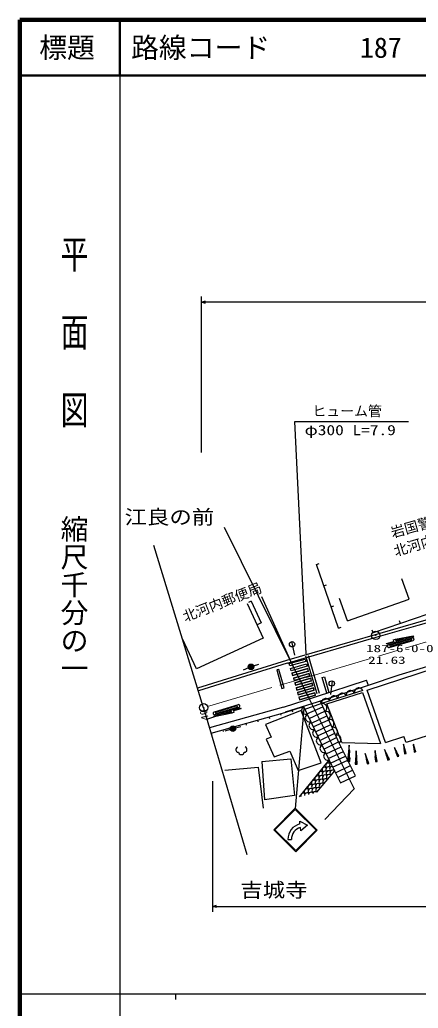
# Model space of a CAD drawing. Units: millimetres, scale not verified. Extents: x 40000 to 680000, y 20000 to 380000.
# Drawn here: x 40000 to 111604, y 202409 to 380000 of the extents above; entities that cross this region are included whole.
import ezdxf
from ezdxf.enums import TextEntityAlignment as Align

# ---------------------------------------------------------------- set-up
doc = ezdxf.new("R2010")
doc.units = ezdxf.units.MM
doc.header["$LTSCALE"] = 1000
doc.linetypes.add('CHAIN', pattern=[18.5, 12, -1.5, 3.5, -1.5])
for name, color, linetype, lineweight in [('M-BGD', 7, 'Continuous', 25), ('M-BMK', 2, 'CHAIN', 13), ('M-TTL', 2, 'Continuous', 140), ('M-TTL-BAND', 7, 'Continuous', 25), ('M-TTL-LINE', 7, 'Continuous', 50)]:
    doc.layers.add(name, color=color, linetype=linetype, lineweight=lineweight)
doc.layers.add('M-BMK-SRVR', color=3, linetype='Continuous')
doc.layers.add('M-TTL-TXT', color=7, linetype='Continuous')
doc.styles.add('@ＭＳ ゴシック', font='')
doc.styles.add('ＭＳ ゴシック', font='')
doc.styles.get('@ＭＳ ゴシック').set_extended_font_data('@MS Gothic')
doc.styles.get('ＭＳ ゴシック').set_extended_font_data('MS Gothic')

# ---------------------------------------------------------------- blocks, each defined once
blk = doc.blocks.new('BUHIN104')
at = {"color": 7, "linetype": 'Continuous', "lineweight": 25}
blk.add_line((0, 0), (-455, -208), dxfattribs=at)
blk = doc.blocks.new('BUHIN108')
at = {"color": 7, "linetype": 'Continuous', "lineweight": 25}
blk.add_line((0, 0), (473, 163), dxfattribs=at)
blk = doc.blocks.new('BUHIN109')
at = {"color": 7, "linetype": 'Continuous', "lineweight": 25}
blk.add_line((0, 0), (-161, 473), dxfattribs=at)
blk = doc.blocks.new('BUHIN113')
at = {"color": 7, "linetype": 'Continuous', "lineweight": 25}
blk.add_line((0, 0), (82, -289), dxfattribs=at)
blk = doc.blocks.new('BUHIN114')
at = {"color": 7, "linetype": 'Continuous', "lineweight": 25}
blk.add_line((0, 0), (90, -286), dxfattribs=at)
blk = doc.blocks.new('BUHIN118')
at = {"color": 7, "linetype": 'Continuous', "lineweight": 25}
for radius in [498, 440, 382, 322, 265, 195, 135, 77.5, 15]:
    blk.add_circle((0, 0), radius, dxfattribs=at)
blk = doc.blocks.new('BUHIN119')
at = {"color": 7, "linetype": 'Continuous', "lineweight": 25}
blk.add_lwpolyline([(-688, 612), (-844, 532), (-964, 353), (-999, 198), (-1000, 43), (-965, -117), (-886, -233), (-771, -313), (-611, -348), (-536, -349), (-471, -469), (-392, -609), (-237, -729), (-82, -765), (68, -765), (193, -731), (348, -651), (423, -571), (464, -471), (529, -351), (609, -352), (764, -317), (879, -237), (960, -123), (1000, 37), (1001, 192), (961, 347), (841, 528), (687, 608)], dxfattribs=at)
blk = doc.blocks.new('BUHIN242')
at = {"color": 7, "linetype": 'Continuous', "lineweight": 25}
blk.add_lwpolyline([(-330, 688), (-464, 561), (-558, 414), (-645, 207), (-655, 16), (-629, -170), (-527, -384), (-398, -521), (-243, -633), (-27, -694), (145, -709), (330, -688)], dxfattribs=at)
blk = doc.blocks.new('BUHIN243')
at = {"color": 7, "linetype": 'Continuous', "lineweight": 25}
blk.add_lwpolyline([(742, 239), (632, 391), (496, 508), (299, 624), (107, 661), (-85, 661), (-316, 587), (-472, 475), (-607, 333), (-699, 123), (-738, -49), (-742, -239)], dxfattribs=at)
blk = doc.blocks.new('BUHIN244')
at = {"color": 7, "linetype": 'Continuous', "lineweight": 25}
blk.add_lwpolyline([(320, -710), (459, -583), (559, -435), (653, -227), (668, -32), (646, 159), (547, 379), (418, 522), (263, 639), (44, 707), (-131, 727), (-320, 710)], dxfattribs=at)
blk = doc.blocks.new('BUHIN317')
at = {"color": 7, "linetype": 'Continuous', "lineweight": 25}
blk.add_lwpolyline([(750, -216), (0, 0), (750, 214)], dxfattribs=at)
blk = doc.blocks.new('BUHIN5')
at = {"color": 3, "linetype": 'Continuous', "lineweight": 25}
for radius in [746, 22.5]:
    blk.add_circle((0, 0), radius, dxfattribs=at)
blk = doc.blocks.new('BUHIN90')
at = {"color": 3, "linetype": 'Continuous', "lineweight": 25}
for radius in [746, 22.5]:
    blk.add_circle((0, 0), radius, dxfattribs=at)

msp = doc.modelspace()

# ---------------------------------------------------------------- linework, layer by layer
at = {"layer": 'M-BGD'}
for p, q in [((72625, 330267), (72625, 302265)), ((220663, 329267), (72625, 329267)), ((91437, 266057), (89448, 307842)), ((89448, 307842), (109831, 307842)), ((76737, 288814), (92010, 257984)), ((73042, 256405), (64110, 285567)), ((97274, 270722), (93334, 282120)), ((109955, 275908), (108666, 279585)), ((132411, 277735), (87921, 264899)), ((81574, 275522), (83354, 271636)), ((83412, 276353), (88560, 265083)), ((98865, 272023), (97461, 276031)), ((98865, 272023), (109955, 275908)), ((80891, 275108), (83736, 268912)), ((113358, 273226), (103486, 269871)), ((111574, 271207), (118560, 273185)), ((83354, 271636), (82637, 271307)), ((103185, 268820), (111574, 271207)), ((71750, 263392), (69251, 268781)), ((83736, 268912), (71750, 263392)), ((88069, 264421), (103185, 268820)), ((88829, 268277), (89345, 265837)), ((105896, 267956), (107145, 268316)), ((107186, 268172), (105937, 267811)), ((106226, 267713), (110550, 268960)), ((106365, 267232), (110688, 268479)), ((110303, 268733), (106556, 267652)), ((106611, 267459), (110359, 268540)), ((107069, 268580), (107501, 268705)), ((107069, 268580), (107207, 268100)), ((107207, 268100), (107640, 268224)), ((107501, 268705), (110700, 269341)), ((108993, 268849), (107531, 268558)), ((107543, 268560), (107570, 268465)), ((107577, 268441), (108993, 268849)), ((107612, 268320), (107640, 268224)), ((110742, 269197), (107619, 268296)), ((110700, 269341), (110742, 269197)), ((105937, 267811), (105896, 267956)), ((87921, 264899), (71960, 259935)), ((88419, 264328), (91284, 265148)), ((88419, 264328), (91284, 265148)), ((91407, 264715), (88543, 263896)), ((91407, 264715), (88543, 263896)), ((91284, 265148), (91407, 264715)), ((93422, 258924), (91417, 265645)), ((91800, 265760), (93805, 259039)), ((88069, 264421), (72107, 259457)), ((81090, 263553), (80167, 263166)), ((82025, 263903), (82975, 264216)), ((86568, 263290), (86183, 263183)), ((86183, 263183), (87103, 259865)), ((87489, 259972), (86568, 263290)), ((88543, 263896), (88419, 264328)), ((88667, 263463), (91531, 264283)), ((88667, 263463), (91531, 264283)), ((88791, 263030), (88667, 263463)), ((91655, 263850), (88791, 263030)), ((91655, 263850), (88791, 263030)), ((88914, 262598), (91779, 263417)), ((91779, 263417), (88914, 262598)), ((91903, 262985), (89038, 262165)), ((89038, 262165), (91903, 262985)), ((91531, 264283), (91655, 263850)), ((91903, 262985), (91779, 263417)), ((102414, 259526), (114526, 263501)), ((114482, 264182), (108134, 262232)), ((88914, 262598), (89038, 262165)), ((89162, 261732), (92026, 262552)), ((92026, 262552), (89162, 261732)), ((89162, 261732), (89286, 261300)), ((92150, 262119), (89286, 261300)), ((89286, 261300), (92150, 262119)), ((89410, 260867), (92274, 261687)), ((92274, 261687), (89410, 260867)), ((92398, 261254), (89533, 260434)), ((89533, 260434), (92398, 261254)), ((92150, 262119), (92026, 262552)), ((92398, 261254), (92274, 261687)), ((93143, 258348), (102320, 261356)), ((94363, 261840), (94748, 261948)), ((95160, 259000), (94363, 261840)), ((94748, 261948), (95545, 259108)), ((96130, 261226), (95822, 258751)), ((102665, 260417), (102320, 261356)), ((108134, 262232), (102631, 260406)), ((87103, 259865), (87489, 259972)), ((89410, 260867), (89533, 260434)), ((89657, 260002), (92522, 260821)), ((92522, 260821), (89657, 260002)), ((89657, 260002), (89781, 259569)), ((92645, 260389), (89781, 259569)), ((89781, 259569), (92645, 260389)), ((89905, 259137), (92769, 259956)), ((92769, 259956), (89905, 259137)), ((92893, 259524), (90029, 258704)), ((90029, 258704), (92893, 259524)), ((92645, 260389), (92522, 260821)), ((92893, 259524), (92769, 259956)), ((102631, 260406), (93449, 257396)), ((101619, 259521), (94194, 257135)), ((105738, 250142), (102414, 259526)), ((87382, 256526), (93143, 258348)), ((89905, 259137), (90029, 258704)), ((90152, 258271), (93017, 259091)), ((93017, 259091), (90152, 258271)), ((90152, 258271), (90276, 257839)), ((93141, 258658), (90276, 257839)), ((90276, 257839), (93141, 258658)), ((92010, 257984), (100105, 241843)), ((93141, 258658), (93017, 259091)), ((94194, 257135), (93977, 257563)), ((95545, 259108), (95160, 259000)), ((95177, 257107), (101560, 259146)), ((101560, 259146), (104797, 249968)), ((73042, 256405), (80785, 230048)), ((87382, 256526), (74112, 252761)), ((74881, 254899), (77987, 255857)), ((79221, 256944), (74921, 255617)), ((79369, 256466), (75069, 255140)), ((78979, 256712), (75252, 255563)), ((75311, 255371), (79038, 256521)), ((78395, 256061), (77965, 255928)), ((77994, 255833), (77965, 255928)), ((78542, 255583), (78395, 256061)), ((78417, 255989), (79659, 256373)), ((79703, 256229), (78461, 255846)), ((79659, 256373), (79703, 256229)), ((90583, 255884), (84129, 253366)), ((93449, 257396), (87684, 255573)), ((91044, 256263), (89496, 238299)), ((94172, 246514), (90583, 255884)), ((90976, 256614), (95595, 246977)), ((91212, 256120), (94182, 257159)), ((91596, 255320), (94452, 256564)), ((91995, 254487), (94817, 255753)), ((97395, 250037), (94194, 257135)), ((97891, 250134), (95177, 257107)), ((73641, 254363), (75784, 255056)), ((74385, 251799), (87655, 255564)), ((74926, 254755), (74881, 254899)), ((78112, 255451), (74926, 254755)), ((78031, 255713), (76623, 255279)), ((76623, 255279), (78079, 255597)), ((78068, 255594), (78039, 255690)), ((78542, 255583), (78112, 255451)), ((92399, 253644), (95186, 254935)), ((92716, 252983), (95512, 254212)), ((77802, 252486), (76850, 252179)), ((78760, 252770), (79726, 253031)), ((84129, 253366), (85148, 251124)), ((93156, 252066), (95893, 253368)), ((93493, 251362), (96228, 252624)), ((118436, 253039), (109433, 250144)), ((85148, 251124), (84284, 250776)), ((84284, 250776), (85705, 247589)), ((93898, 250518), (96593, 251815)), ((94265, 249753), (96929, 251071)), ((105738, 250142), (108999, 251218)), ((109433, 250144), (108999, 251218)), ((94649, 248950), (97299, 250248)), ((95043, 248128), (97734, 249358)), ((100331, 244165), (97395, 250037)), ((97891, 250134), (104797, 249968)), ((99121, 248725), (99038, 246820)), ((99096, 246818), (99208, 249382)), ((99237, 248720), (99154, 246815)), ((106273, 247076), (105637, 248728)), ((107960, 247689), (107420, 249093)), ((107527, 248720), (107929, 247677)), ((107591, 248745), (107992, 247702)), ((109271, 248184), (108998, 249664)), ((109035, 249277), (109238, 248178)), ((109212, 248173), (109082, 248880)), ((109101, 249290), (109304, 248190)), ((109338, 248197), (109207, 248903)), ((111003, 248480), (110778, 249699)), ((110809, 249380), (110976, 248475)), ((110955, 248471), (110848, 249053)), ((110864, 249391), (111031, 248485)), ((110875, 248734), (110924, 248466)), ((111059, 248490), (110951, 249072)), ((111036, 248764), (111086, 248495)), ((83491, 246732), (88698, 247230)), ((85705, 247589), (88513, 248607)), ((88513, 248607), (90041, 245096)), ((88698, 247230), (89354, 240619)), ((90281, 240404), (95595, 246977)), ((95442, 247296), (98147, 248533)), ((95595, 246977), (96529, 245084)), ((95853, 246456), (98554, 247718)), ((96227, 245698), (98932, 246962)), ((98954, 247390), (98929, 246825)), ((98994, 246822), (99048, 248046)), ((99212, 246813), (99265, 248037)), ((99294, 247375), (99270, 246810)), ((100362, 246301), (100365, 247315)), ((100402, 247879), (100398, 246301)), ((100446, 246301), (100452, 248425)), ((100498, 247879), (100494, 246301)), ((100542, 246301), (100545, 247315)), ((102549, 246373), (102125, 248000)), ((102197, 247572), (102512, 246363)), ((102271, 247591), (102585, 246382)), ((102484, 246356), (102282, 247133)), ((102622, 246392), (102420, 247169)), ((104057, 246783), (103862, 248542)), ((103872, 248085), (104017, 246778)), ((103988, 246775), (103894, 247615)), ((103900, 247158), (103943, 246770)), ((103952, 248094), (104097, 246787)), ((104137, 246792), (104044, 247632)), ((104133, 247184), (104176, 246796)), ((105763, 248289), (106236, 247062)), ((105838, 248318), (106310, 247091)), ((106208, 247051), (105904, 247840)), ((106026, 247399), (106166, 247035)), ((106348, 247105), (106044, 247894)), ((106245, 247483), (106385, 247120)), ((107905, 247668), (107647, 248338)), ((107750, 247964), (107869, 247654)), ((108024, 247714), (107766, 248384)), ((107936, 248035), (108056, 247726)), ((109115, 248493), (109175, 248167)), ((109311, 248529), (109371, 248203)), ((76878, 245196), (82840, 245708)), ((82840, 245708), (83764, 238342)), ((83491, 246732), (83984, 239879)), ((90041, 245096), (94172, 246514)), ((96529, 245084), (93339, 241207)), ((96529, 245084), (97655, 242902)), ((96742, 244672), (99408, 246010)), ((97149, 243883), (99821, 245184)), ((100309, 246769), (100308, 246301)), ((100591, 246768), (100590, 246300)), ((102350, 246704), (102443, 246345)), ((102566, 246760), (102659, 246402)), ((97655, 242902), (100331, 244165)), ((74622, 243178), (74622, 219705)), ((100105, 241843), (94805, 236328)), ((89354, 240619), (83984, 239879)), ((85639, 234464), (89509, 238334)), ((89509, 238122), (85852, 234464)), ((89509, 238334), (93462, 234381)), ((93250, 234381), (89509, 238122)), ((89592, 230511), (85639, 234464)), ((85852, 234464), (89592, 230724)), ((90356, 235527), (90323, 236025)), ((90323, 236025), (91687, 235325)), ((90489, 234298), (90456, 234863)), ((91687, 235325), (90489, 234298)), ((88197, 232704), (88828, 232737)), ((89592, 230724), (93250, 234381)), ((93462, 234381), (89592, 230511)), ((74622, 220705), (355661, 220705))]:
    msp.add_line(p, q, dxfattribs=at)
msp.add_lwpolyline([(74385, 251799), (87655, 255564), (90976, 256614)], dxfattribs=at)
for points in [[(99318, 246757), (99221, 249664), (98869, 246777)], [(100632, 246258), (100452, 248659), (100260, 246259)], [(104215, 246765), (103841, 248736), (103907, 246731)], [(106430, 247099), (105567, 248910), (106141, 246988)], [(108094, 247709), (107360, 249248), (107848, 247614)], [(109406, 248179), (108968, 249827), (109147, 248131)], [(111115, 248476), (110754, 249833), (110901, 248436)], [(102700, 246378), (102079, 248179), (102415, 246304)]]:
    msp.add_lwpolyline(points, close=True, dxfattribs=at)
for centre in [(88929, 267806), (96071, 260748)]:
    msp.add_circle(centre, 481, dxfattribs=at)
for centre, radius, start, end in [((110331, 268636), 100, 286.09094, 106.09088), ((110619, 268720), 250, 286.09094, 106.09088), ((106295, 267472), 250, 106.09088, 286.09094), ((106584, 267555), 100, 106.09088, 286.09094), ((79008, 256617), 100, 287.14429, 107.14432), ((79295, 256705), 250, 287.14429, 107.14432), ((74995, 255379), 250, 107.14429, 287.14429), ((75282, 255467), 100, 107.14429, 287.14429), ((96093, 246744), 503, 159.27856, 227.20679), ((94817, 245193), 503, 53.90027, 227.20679), ((95455, 245969), 503, 53.90027, 227.20679), ((95501, 245280), 503, 53.90027, 227.20679), ((95548, 244591), 503, 53.90027, 227.20679), ((96139, 246055), 503, 125.44263, 227.20679), ((96186, 245367), 503, 94.96826, 227.20679), ((96233, 244678), 503, 53.90027, 227.20679), ((96871, 245454), 503, 185.33032, 227.20679), ((92902, 242866), 503, 53.90027, 128.07397), ((93540, 243642), 503, 148.49109, 227.20679), ((93587, 242953), 503, 53.90027, 227.20679), ((93540, 243642), 503, 53.90027, 133.59595), ((94178, 244417), 503, 53.90027, 227.20679), ((94225, 243729), 503, 53.90027, 227.20679), ((94272, 243040), 503, 53.90027, 227.20679), ((94863, 244504), 503, 53.90027, 227.20679), ((94910, 243816), 503, 53.90027, 227.20679), ((94957, 243127), 503, 53.90027, 227.20679), ((95595, 243902), 503, 53.90027, 227.20679), ((91626, 241315), 503, 53.90027, 121.15234), ((92264, 242091), 503, 157.82458, 227.20679), ((92311, 241402), 503, 53.90027, 227.20679), ((92264, 242091), 503, 53.90027, 124.26245), ((92902, 242866), 503, 154.01306, 227.20679), ((92949, 242178), 503, 53.90027, 227.20679), ((92996, 241489), 503, 53.90027, 227.20679), ((93634, 242264), 503, 53.90027, 227.20679), ((93680, 241576), 503, 53.90027, 227.20679), ((94319, 242351), 503, 53.90027, 227.20679), ((90988, 240540), 503, 163.63513, 189.16663), ((90988, 240540), 503, 53.90027, 118.45178), ((91626, 241315), 503, 160.93469, 227.20679), ((91673, 240626), 503, 53.90027, 178.74121), ((92357, 240713), 503, 53.90027, 167.73352), ((93042, 240800), 503, 53.90027, 155.50281), ((90983, 232810), 2788, 102.99844, 182.19086), ((90916, 232824), 2090, 102.72791, 182.39496)]:
    msp.add_arc(centre, radius, start, end, dxfattribs=at)
at = {"layer": 'M-BMK'}
msp.add_line((73761, 256617), (168767, 284674), dxfattribs=at)
at = {"layer": 'M-TTL'}
for p, q in [((40000, 380000), (40000, 20000)), ((680000, 380000), (40000, 380000))]:
    msp.add_line(p, q, dxfattribs=at)
at = {"layer": 'M-TTL-BAND'}
for p, q in [((58000, 370000), (58000, 20000)), ((40000, 205000), (579000, 205000)), ((68000, 205000), (68000, 204000))]:
    msp.add_line(p, q, dxfattribs=at)
at = {"layer": 'M-TTL-LINE'}
for p, q in [((58000, 380000), (58000, 370000)), ((40000, 370000), (680000, 370000))]:
    msp.add_line(p, q, dxfattribs=at)

# ---------------------------------------------------------------- block references
at = {"layer": 'M-BGD'}
for name, p in [('BUHIN317', (72625, 329267)), ('BUHIN108', (93334, 282120)), ('BUHIN108', (94647, 278320)), ('BUHIN104', (81574, 275522)), ('BUHIN108', (95961, 274521)), ('BUHIN109', (108422, 271549)), ('BUHIN104', (83354, 271636)), ('BUHIN108', (97274, 270722)), ('BUHIN109', (103486, 269871)), ('BUHIN118', (81551, 263746)), ('BUHIN243', (99391, 258805)), ('BUHIN243', (100876, 259282)), ('BUHIN243', (94937, 257373)), ('BUHIN243', (96422, 257850)), ('BUHIN243', (97906, 258328)), ('BUHIN114', (88917, 255963)), ('BUHIN242', (91306, 255925)), ('BUHIN114', (90976, 256614)), ('BUHIN244', (94514, 256425)), ('BUHIN244', (95154, 255005)), ('BUHIN113', (82695, 254157)), ('BUHIN113', (84773, 254746)), ('BUHIN113', (86850, 255335)), ('BUHIN242', (91966, 254549)), ('BUHIN244', (95794, 253586)), ('BUHIN113', (76463, 252388)), ('BUHIN118', (78278, 252640)), ('BUHIN113', (78540, 252978)), ('BUHIN113', (80618, 253567)), ('BUHIN242', (92625, 253172)), ('BUHIN242', (93285, 251795)), ('BUHIN244', (96434, 252166)), ('BUHIN113', (74385, 251799)), ('BUHIN242', (93945, 250419)), ('BUHIN244', (97075, 250747)), ('BUHIN119', (79827, 248747)), ('BUHIN242', (94605, 249042)), ('BUHIN242', (95265, 247665)), ('BUHIN317', (74622, 220705))]:
    msp.add_blockref(name, p, dxfattribs=at)
at = {"layer": 'M-BMK-SRVR'}
for name, p in [('BUHIN90', (103969, 269393)), ('BUHIN5', (73042, 256405))]:
    msp.add_blockref(name, p, dxfattribs=at)

# ---------------------------------------------------------------- texts
at = {"layer": 'M-BGD', "style": 'ＭＳ ゴシック'}
msp.add_text('ヒューム管', height=1833, dxfattribs=at).set_placement((92572, 308239), align=Align.BOTTOM_LEFT)
for s, height, width, p in [('φ300 L=7.9', 1833, 1.25, (91184, 304817)), ('江良の前', 2566, 1.15, (58840, 288609)), ('吉城寺', 2566, 1.15, (79637, 221598))]:
    msp.add_text(s, height=height, dxfattribs=dict(at, width=width)).set_placement(p, align=Align.BOTTOM_LEFT)
for s, rotation, p in [('岩国警察署', 15.7, (107125, 286383)), ('北河内警察官駐在所', 16.5, (107671, 283054)), ('北河内郵便局', 21.3, (69920, 271288))]:
    msp.add_text(s, height=1833, rotation=rotation, dxfattribs=at).set_placement(p, align=Align.BOTTOM_LEFT)
at = {"layer": 'M-BGD', "style": 'ＭＳ ゴシック', "width": 1.1}
msp.add_text('40', height=1320, rotation=102.6, dxfattribs=at).set_placement((74384, 254358), align=Align.BOTTOM_LEFT)
at = {"layer": 'M-BMK-SRVR', "style": 'ＭＳ ゴシック', "width": 1.5}
for s, p in [('187-6-0-0', (102233, 265989)), ('21.63', (102601, 263888))]:
    msp.add_text(s, height=1320, dxfattribs=at).set_placement(p, align=Align.BOTTOM_LEFT)
at = {"layer": 'M-TTL-BAND', "style": '@ＭＳ ゴシック', "width": 1.4}
msp.add_text('平  面  図', height=3666, rotation=270, dxfattribs=at).set_placement((49777, 306475), align=Align.MIDDLE_RIGHT)
at = {"layer": 'M-TTL-BAND', "style": '@ＭＳ ゴシック'}
msp.add_text('縮尺千分の一', height=3666, rotation=270, dxfattribs=at).set_placement((49777, 261030), align=Align.MIDDLE_RIGHT)
at = {"layer": 'M-TTL-TXT', "style": 'ＭＳ ゴシック'}
msp.add_text('標題', height=3666, dxfattribs=at).set_placement((48500, 375000), align=Align.MIDDLE_CENTER)
for s, p in [('路線コード', (60000, 375000)), ('187', (101142, 375000))]:
    msp.add_text(s, height=3666, dxfattribs=at).set_placement(p, align=Align.MIDDLE_LEFT)

doc.saveas('drawing.dxf')
